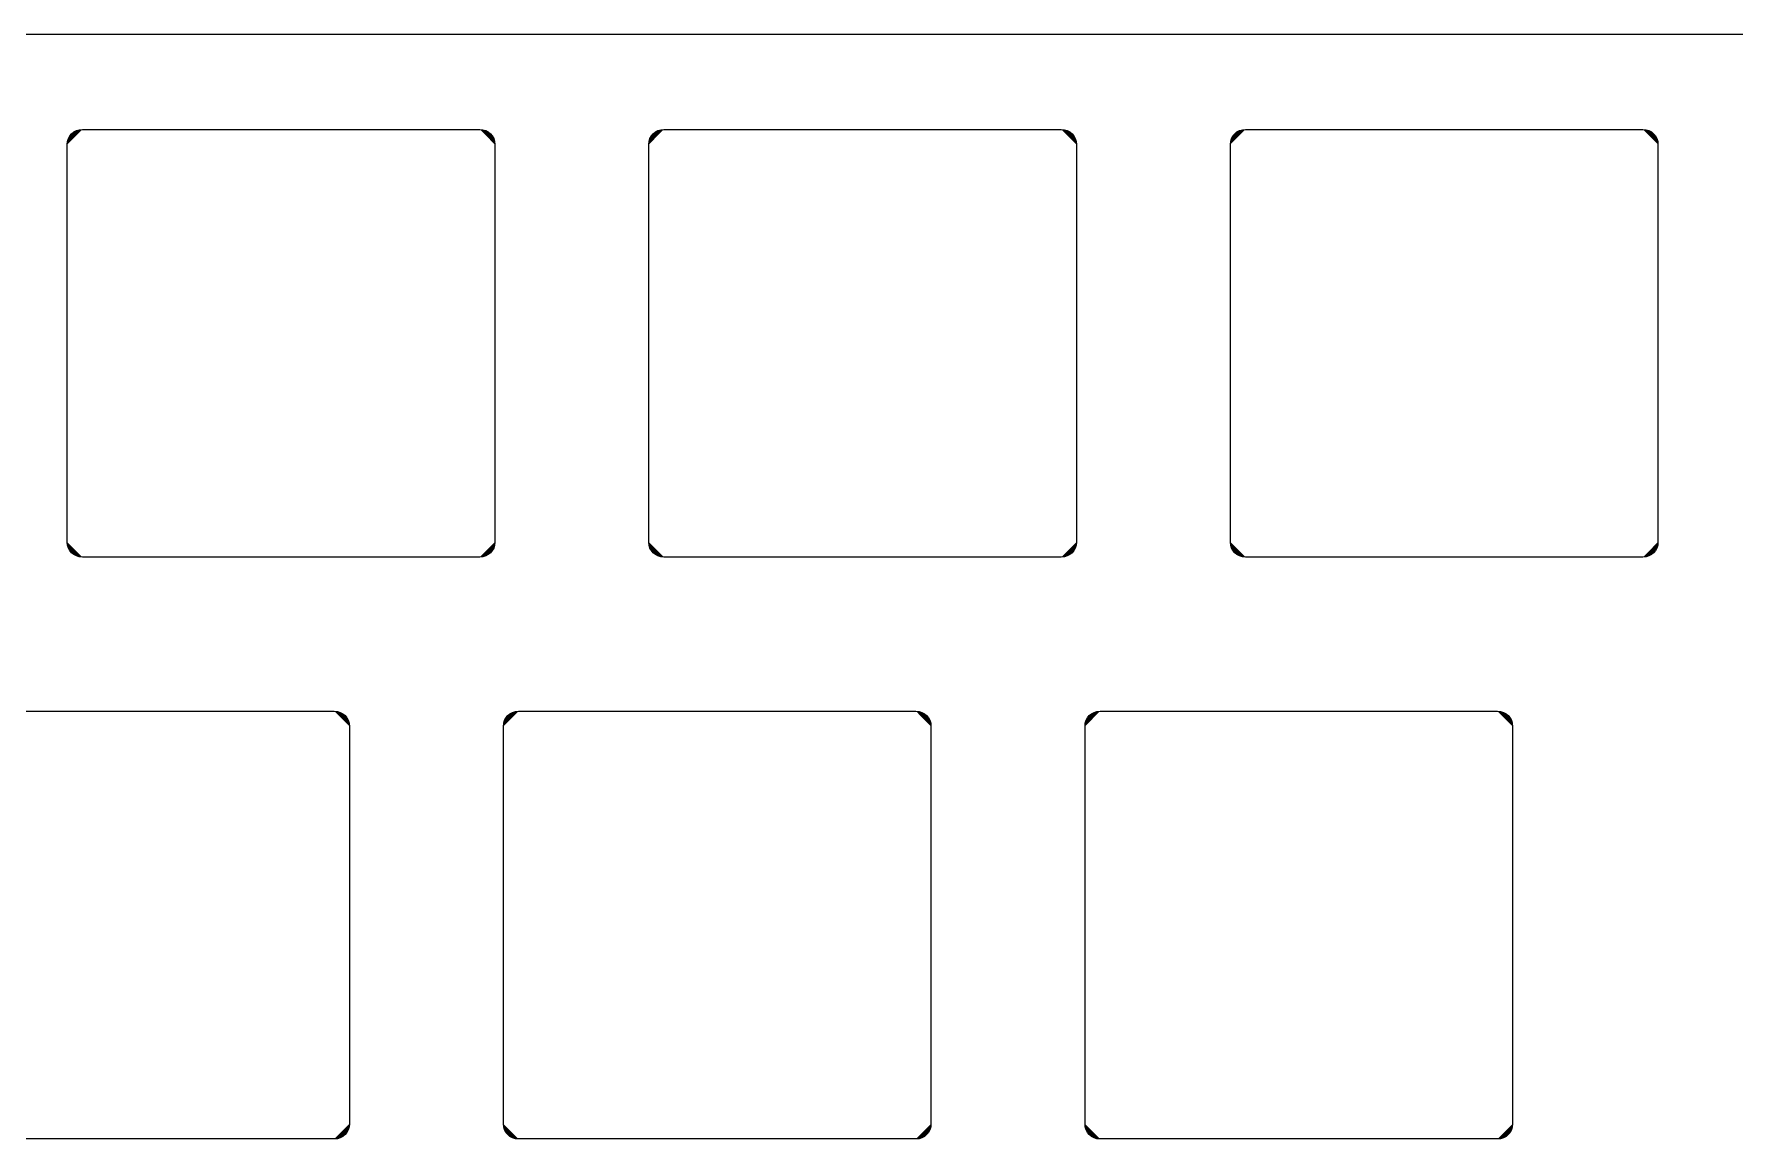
# Model space of a CAD drawing. Extents: x 323 to 1162, y 247 to 324.
# Drawn here: x 372.6 to 428.3, y 288 to 324.2 of the extents above; entities that cross this region are included whole.
import ezdxf

# ---------------------------------------------------------------- set-up
doc = ezdxf.new("R2010")
doc.units = 0
doc.header["$MEASUREMENT"] = 0
doc.layers.add('Layer 1', color=7, linetype='Continuous', lineweight=0)

# ---------------------------------------------------------------- blocks, each defined once
blk = doc.blocks.new('Block_1')
at = {"layer": 'Layer 1', "true_color": 0x2f2d31, "transparency": 33554687}
h = blk.add_hatch(color=250, dxfattribs=at)
h.dxf.hatch_style = 2
edge = h.paths.add_edge_path()
edge.add_spline(control_points=[(326.101, 324.172), (326.101, 324.172), (530.529, 324.172), (530.529, 324.172)], knot_values=[0, 0, 0, 0, 1, 1, 1, 1], degree=3, periodic=0)
edge.add_line((530.529, 324.172), (326.101, 324.172))
h = blk.add_hatch(color=250, dxfattribs=at)
h.dxf.hatch_style = 2
edge = h.paths.add_edge_path()
edge.add_spline(control_points=[(373.708, 320.556), (373.708, 320.839), (373.919, 321.051), (374.202, 321.051)], knot_values=[0, 0, 0, 0, 1, 1, 1, 1], degree=3, periodic=0)
edge.add_line((374.202, 321.051), (373.708, 320.556))
h = blk.add_hatch(color=250, dxfattribs=at)
h.dxf.hatch_style = 2
edge = h.paths.add_edge_path()
edge.add_spline(control_points=[(374.202, 321.051), (374.202, 321.051), (387.214, 321.051), (387.214, 321.051)], knot_values=[0, 0, 0, 0, 1, 1, 1, 1], degree=3, periodic=0)
edge.add_line((387.214, 321.051), (374.202, 321.051))
h = blk.add_hatch(color=250, dxfattribs=at)
h.dxf.hatch_style = 2
edge = h.paths.add_edge_path()
edge.add_spline(control_points=[(387.214, 321.051), (387.496, 321.051), (387.708, 320.839), (387.708, 320.556)], knot_values=[0, 0, 0, 0, 1, 1, 1, 1], degree=3, periodic=0)
edge.add_line((387.708, 320.556), (387.214, 321.051))
h = blk.add_hatch(color=250, dxfattribs=at)
h.dxf.hatch_style = 2
edge = h.paths.add_edge_path()
edge.add_spline(control_points=[(392.751, 320.556), (392.751, 320.839), (392.962, 321.051), (393.244, 321.051)], knot_values=[0, 0, 0, 0, 1, 1, 1, 1], degree=3, periodic=0)
edge.add_line((393.244, 321.051), (392.751, 320.556))
h = blk.add_hatch(color=250, dxfattribs=at)
h.dxf.hatch_style = 2
edge = h.paths.add_edge_path()
edge.add_spline(control_points=[(393.244, 321.051), (393.244, 321.051), (406.257, 321.051), (406.257, 321.051)], knot_values=[0, 0, 0, 0, 1, 1, 1, 1], degree=3, periodic=0)
edge.add_line((406.257, 321.051), (393.244, 321.051))
h = blk.add_hatch(color=250, dxfattribs=at)
h.dxf.hatch_style = 2
edge = h.paths.add_edge_path()
edge.add_spline(control_points=[(406.257, 321.051), (406.539, 321.051), (406.751, 320.839), (406.751, 320.556)], knot_values=[0, 0, 0, 0, 1, 1, 1, 1], degree=3, periodic=0)
edge.add_line((406.751, 320.556), (406.257, 321.051))
h = blk.add_hatch(color=250, dxfattribs=at)
h.dxf.hatch_style = 2
edge = h.paths.add_edge_path()
edge.add_spline(control_points=[(411.793, 320.556), (411.793, 320.839), (412.005, 321.051), (412.287, 321.051)], knot_values=[0, 0, 0, 0, 1, 1, 1, 1], degree=3, periodic=0)
edge.add_line((412.287, 321.051), (411.793, 320.556))
h = blk.add_hatch(color=250, dxfattribs=at)
h.dxf.hatch_style = 2
edge = h.paths.add_edge_path()
edge.add_spline(control_points=[(412.287, 321.051), (412.287, 321.051), (425.3, 321.051), (425.3, 321.051)], knot_values=[0, 0, 0, 0, 1, 1, 1, 1], degree=3, periodic=0)
edge.add_line((425.3, 321.051), (412.287, 321.051))
h = blk.add_hatch(color=250, dxfattribs=at)
h.dxf.hatch_style = 2
edge = h.paths.add_edge_path()
edge.add_spline(control_points=[(425.3, 321.051), (425.582, 321.051), (425.793, 320.839), (425.793, 320.556)], knot_values=[0, 0, 0, 0, 1, 1, 1, 1], degree=3, periodic=0)
edge.add_line((425.793, 320.556), (425.3, 321.051))
h = blk.add_hatch(color=250, dxfattribs=at)
h.dxf.hatch_style = 2
edge = h.paths.add_edge_path()
edge.add_spline(control_points=[(373.708, 307.546), (373.708, 307.546), (373.708, 320.556), (373.708, 320.556)], knot_values=[0, 0, 0, 0, 1, 1, 1, 1], degree=3, periodic=0)
edge.add_line((373.708, 320.556), (373.708, 307.546))
h = blk.add_hatch(color=250, dxfattribs=at)
h.dxf.hatch_style = 2
edge = h.paths.add_edge_path()
edge.add_spline(control_points=[(387.708, 320.556), (387.708, 320.556), (387.708, 307.546), (387.708, 307.546)], knot_values=[0, 0, 0, 0, 1, 1, 1, 1], degree=3, periodic=0)
edge.add_line((387.708, 307.546), (387.708, 320.556))
h = blk.add_hatch(color=250, dxfattribs=at)
h.dxf.hatch_style = 2
edge = h.paths.add_edge_path()
edge.add_spline(control_points=[(392.751, 307.546), (392.751, 307.546), (392.751, 320.556), (392.751, 320.556)], knot_values=[0, 0, 0, 0, 1, 1, 1, 1], degree=3, periodic=0)
edge.add_line((392.751, 320.556), (392.751, 307.546))
h = blk.add_hatch(color=250, dxfattribs=at)
h.dxf.hatch_style = 2
edge = h.paths.add_edge_path()
edge.add_spline(control_points=[(406.751, 320.556), (406.751, 320.556), (406.751, 307.546), (406.751, 307.546)], knot_values=[0, 0, 0, 0, 1, 1, 1, 1], degree=3, periodic=0)
edge.add_line((406.751, 307.546), (406.751, 320.556))
h = blk.add_hatch(color=250, dxfattribs=at)
h.dxf.hatch_style = 2
edge = h.paths.add_edge_path()
edge.add_spline(control_points=[(411.793, 307.546), (411.793, 307.546), (411.793, 320.556), (411.793, 320.556)], knot_values=[0, 0, 0, 0, 1, 1, 1, 1], degree=3, periodic=0)
edge.add_line((411.793, 320.556), (411.793, 307.546))
h = blk.add_hatch(color=250, dxfattribs=at)
h.dxf.hatch_style = 2
edge = h.paths.add_edge_path()
edge.add_spline(control_points=[(425.793, 320.556), (425.793, 320.556), (425.793, 307.546), (425.793, 307.546)], knot_values=[0, 0, 0, 0, 1, 1, 1, 1], degree=3, periodic=0)
edge.add_line((425.793, 307.546), (425.793, 320.556))
h = blk.add_hatch(color=250, dxfattribs=at)
h.dxf.hatch_style = 2
edge = h.paths.add_edge_path()
edge.add_spline(control_points=[(374.202, 307.051), (373.919, 307.051), (373.708, 307.263), (373.708, 307.546)], knot_values=[0, 0, 0, 0, 1, 1, 1, 1], degree=3, periodic=0)
edge.add_line((373.708, 307.546), (374.202, 307.051))
h = blk.add_hatch(color=250, dxfattribs=at)
h.dxf.hatch_style = 2
edge = h.paths.add_edge_path()
edge.add_spline(control_points=[(387.708, 307.546), (387.708, 307.263), (387.496, 307.051), (387.214, 307.051)], knot_values=[0, 0, 0, 0, 1, 1, 1, 1], degree=3, periodic=0)
edge.add_line((387.214, 307.051), (387.708, 307.546))
h = blk.add_hatch(color=250, dxfattribs=at)
h.dxf.hatch_style = 2
edge = h.paths.add_edge_path()
edge.add_spline(control_points=[(393.244, 307.051), (392.962, 307.051), (392.751, 307.263), (392.751, 307.546)], knot_values=[0, 0, 0, 0, 1, 1, 1, 1], degree=3, periodic=0)
edge.add_line((392.751, 307.546), (393.244, 307.051))
h = blk.add_hatch(color=250, dxfattribs=at)
h.dxf.hatch_style = 2
edge = h.paths.add_edge_path()
edge.add_spline(control_points=[(406.751, 307.546), (406.751, 307.263), (406.539, 307.051), (406.257, 307.051)], knot_values=[0, 0, 0, 0, 1, 1, 1, 1], degree=3, periodic=0)
edge.add_line((406.257, 307.051), (406.751, 307.546))
h = blk.add_hatch(color=250, dxfattribs=at)
h.dxf.hatch_style = 2
edge = h.paths.add_edge_path()
edge.add_spline(control_points=[(412.287, 307.051), (412.005, 307.051), (411.793, 307.263), (411.793, 307.546)], knot_values=[0, 0, 0, 0, 1, 1, 1, 1], degree=3, periodic=0)
edge.add_line((411.793, 307.546), (412.287, 307.051))
h = blk.add_hatch(color=250, dxfattribs=at)
h.dxf.hatch_style = 2
edge = h.paths.add_edge_path()
edge.add_spline(control_points=[(425.793, 307.546), (425.793, 307.263), (425.582, 307.051), (425.3, 307.051)], knot_values=[0, 0, 0, 0, 1, 1, 1, 1], degree=3, periodic=0)
edge.add_line((425.3, 307.051), (425.793, 307.546))
h = blk.add_hatch(color=250, dxfattribs=at)
h.dxf.hatch_style = 2
edge = h.paths.add_edge_path()
edge.add_spline(control_points=[(387.214, 307.051), (387.214, 307.051), (374.202, 307.051), (374.202, 307.051)], knot_values=[0, 0, 0, 0, 1, 1, 1, 1], degree=3, periodic=0)
edge.add_line((374.202, 307.051), (387.214, 307.051))
h = blk.add_hatch(color=250, dxfattribs=at)
h.dxf.hatch_style = 2
edge = h.paths.add_edge_path()
edge.add_spline(control_points=[(406.257, 307.051), (406.257, 307.051), (393.244, 307.051), (393.244, 307.051)], knot_values=[0, 0, 0, 0, 1, 1, 1, 1], degree=3, periodic=0)
edge.add_line((393.244, 307.051), (406.257, 307.051))
h = blk.add_hatch(color=250, dxfattribs=at)
h.dxf.hatch_style = 2
edge = h.paths.add_edge_path()
edge.add_spline(control_points=[(425.3, 307.051), (425.3, 307.051), (412.287, 307.051), (412.287, 307.051)], knot_values=[0, 0, 0, 0, 1, 1, 1, 1], degree=3, periodic=0)
edge.add_line((412.287, 307.051), (425.3, 307.051))
h = blk.add_hatch(color=250, dxfattribs=at)
h.dxf.hatch_style = 2
edge = h.paths.add_edge_path()
edge.add_spline(control_points=[(369.439, 302.008), (369.439, 302.008), (382.452, 302.008), (382.452, 302.008)], knot_values=[0, 0, 0, 0, 1, 1, 1, 1], degree=3, periodic=0)
edge.add_line((382.452, 302.008), (369.439, 302.008))
h = blk.add_hatch(color=250, dxfattribs=at)
h.dxf.hatch_style = 2
edge = h.paths.add_edge_path()
edge.add_spline(control_points=[(382.452, 302.008), (382.734, 302.008), (382.946, 301.796), (382.946, 301.513)], knot_values=[0, 0, 0, 0, 1, 1, 1, 1], degree=3, periodic=0)
edge.add_line((382.946, 301.513), (382.452, 302.008))
h = blk.add_hatch(color=250, dxfattribs=at)
h.dxf.hatch_style = 2
edge = h.paths.add_edge_path()
edge.add_spline(control_points=[(387.989, 301.513), (387.989, 301.796), (388.2, 302.008), (388.482, 302.008)], knot_values=[0, 0, 0, 0, 1, 1, 1, 1], degree=3, periodic=0)
edge.add_line((388.482, 302.008), (387.989, 301.513))
h = blk.add_hatch(color=250, dxfattribs=at)
h.dxf.hatch_style = 2
edge = h.paths.add_edge_path()
edge.add_spline(control_points=[(388.482, 302.008), (388.482, 302.008), (401.495, 302.008), (401.495, 302.008)], knot_values=[0, 0, 0, 0, 1, 1, 1, 1], degree=3, periodic=0)
edge.add_line((401.495, 302.008), (388.482, 302.008))
h = blk.add_hatch(color=250, dxfattribs=at)
h.dxf.hatch_style = 2
edge = h.paths.add_edge_path()
edge.add_spline(control_points=[(401.495, 302.008), (401.777, 302.008), (401.989, 301.796), (401.989, 301.513)], knot_values=[0, 0, 0, 0, 1, 1, 1, 1], degree=3, periodic=0)
edge.add_line((401.989, 301.513), (401.495, 302.008))
h = blk.add_hatch(color=250, dxfattribs=at)
h.dxf.hatch_style = 2
edge = h.paths.add_edge_path()
edge.add_spline(control_points=[(407.033, 301.513), (407.033, 301.796), (407.244, 302.008), (407.526, 302.008)], knot_values=[0, 0, 0, 0, 1, 1, 1, 1], degree=3, periodic=0)
edge.add_line((407.526, 302.008), (407.033, 301.513))
h = blk.add_hatch(color=250, dxfattribs=at)
h.dxf.hatch_style = 2
edge = h.paths.add_edge_path()
edge.add_spline(control_points=[(407.526, 302.008), (407.526, 302.008), (420.539, 302.008), (420.539, 302.008)], knot_values=[0, 0, 0, 0, 1, 1, 1, 1], degree=3, periodic=0)
edge.add_line((420.539, 302.008), (407.526, 302.008))
h = blk.add_hatch(color=250, dxfattribs=at)
h.dxf.hatch_style = 2
edge = h.paths.add_edge_path()
edge.add_spline(control_points=[(420.539, 302.008), (420.821, 302.008), (421.033, 301.796), (421.033, 301.513)], knot_values=[0, 0, 0, 0, 1, 1, 1, 1], degree=3, periodic=0)
edge.add_line((421.033, 301.513), (420.539, 302.008))
h = blk.add_hatch(color=250, dxfattribs=at)
h.dxf.hatch_style = 2
edge = h.paths.add_edge_path()
edge.add_spline(control_points=[(382.946, 301.513), (382.946, 301.513), (382.946, 288.503), (382.946, 288.503)], knot_values=[0, 0, 0, 0, 1, 1, 1, 1], degree=3, periodic=0)
edge.add_line((382.946, 288.503), (382.946, 301.513))
h = blk.add_hatch(color=250, dxfattribs=at)
h.dxf.hatch_style = 2
edge = h.paths.add_edge_path()
edge.add_spline(control_points=[(387.989, 288.503), (387.989, 288.503), (387.989, 301.513), (387.989, 301.513)], knot_values=[0, 0, 0, 0, 1, 1, 1, 1], degree=3, periodic=0)
edge.add_line((387.989, 301.513), (387.989, 288.503))
h = blk.add_hatch(color=250, dxfattribs=at)
h.dxf.hatch_style = 2
edge = h.paths.add_edge_path()
edge.add_spline(control_points=[(401.989, 301.513), (401.989, 301.513), (401.989, 288.503), (401.989, 288.503)], knot_values=[0, 0, 0, 0, 1, 1, 1, 1], degree=3, periodic=0)
edge.add_line((401.989, 288.503), (401.989, 301.513))
h = blk.add_hatch(color=250, dxfattribs=at)
h.dxf.hatch_style = 2
edge = h.paths.add_edge_path()
edge.add_spline(control_points=[(407.033, 288.503), (407.033, 288.503), (407.033, 301.513), (407.033, 301.513)], knot_values=[0, 0, 0, 0, 1, 1, 1, 1], degree=3, periodic=0)
edge.add_line((407.033, 301.513), (407.033, 288.503))
h = blk.add_hatch(color=250, dxfattribs=at)
h.dxf.hatch_style = 2
edge = h.paths.add_edge_path()
edge.add_spline(control_points=[(421.033, 301.513), (421.033, 301.513), (421.033, 288.503), (421.033, 288.503)], knot_values=[0, 0, 0, 0, 1, 1, 1, 1], degree=3, periodic=0)
edge.add_line((421.033, 288.503), (421.033, 301.513))
h = blk.add_hatch(color=250, dxfattribs=at)
h.dxf.hatch_style = 2
edge = h.paths.add_edge_path()
edge.add_spline(control_points=[(382.946, 288.503), (382.946, 288.22), (382.734, 288.008), (382.452, 288.008)], knot_values=[0, 0, 0, 0, 1, 1, 1, 1], degree=3, periodic=0)
edge.add_line((382.452, 288.008), (382.946, 288.503))
h = blk.add_hatch(color=250, dxfattribs=at)
h.dxf.hatch_style = 2
edge = h.paths.add_edge_path()
edge.add_spline(control_points=[(388.482, 288.008), (388.2, 288.008), (387.989, 288.22), (387.989, 288.503)], knot_values=[0, 0, 0, 0, 1, 1, 1, 1], degree=3, periodic=0)
edge.add_line((387.989, 288.503), (388.482, 288.008))
h = blk.add_hatch(color=250, dxfattribs=at)
h.dxf.hatch_style = 2
edge = h.paths.add_edge_path()
edge.add_spline(control_points=[(401.989, 288.503), (401.989, 288.22), (401.777, 288.008), (401.495, 288.008)], knot_values=[0, 0, 0, 0, 1, 1, 1, 1], degree=3, periodic=0)
edge.add_line((401.495, 288.008), (401.989, 288.503))
h = blk.add_hatch(color=250, dxfattribs=at)
h.dxf.hatch_style = 2
edge = h.paths.add_edge_path()
edge.add_spline(control_points=[(407.526, 288.008), (407.244, 288.008), (407.033, 288.22), (407.033, 288.503)], knot_values=[0, 0, 0, 0, 1, 1, 1, 1], degree=3, periodic=0)
edge.add_line((407.033, 288.503), (407.526, 288.008))
h = blk.add_hatch(color=250, dxfattribs=at)
h.dxf.hatch_style = 2
edge = h.paths.add_edge_path()
edge.add_spline(control_points=[(421.033, 288.503), (421.033, 288.22), (420.821, 288.008), (420.539, 288.008)], knot_values=[0, 0, 0, 0, 1, 1, 1, 1], degree=3, periodic=0)
edge.add_line((420.539, 288.008), (421.033, 288.503))
h = blk.add_hatch(color=250, dxfattribs=at)
h.dxf.hatch_style = 2
edge = h.paths.add_edge_path()
edge.add_spline(control_points=[(382.452, 288.008), (382.452, 288.008), (369.439, 288.008), (369.439, 288.008)], knot_values=[0, 0, 0, 0, 1, 1, 1, 1], degree=3, periodic=0)
edge.add_line((369.439, 288.008), (382.452, 288.008))
h = blk.add_hatch(color=250, dxfattribs=at)
h.dxf.hatch_style = 2
edge = h.paths.add_edge_path()
edge.add_spline(control_points=[(401.495, 288.008), (401.495, 288.008), (388.482, 288.008), (388.482, 288.008)], knot_values=[0, 0, 0, 0, 1, 1, 1, 1], degree=3, periodic=0)
edge.add_line((388.482, 288.008), (401.495, 288.008))
h = blk.add_hatch(color=250, dxfattribs=at)
h.dxf.hatch_style = 2
edge = h.paths.add_edge_path()
edge.add_spline(control_points=[(420.539, 288.008), (420.539, 288.008), (407.526, 288.008), (407.526, 288.008)], knot_values=[0, 0, 0, 0, 1, 1, 1, 1], degree=3, periodic=0)
edge.add_line((407.526, 288.008), (420.539, 288.008))
at = {"layer": 'Layer 1', "color": 250, "lineweight": 20, "true_color": 0x2f2d31}
for points in [[(326.101, 324.172), (326.101, 324.172), (530.529, 324.172), (530.529, 324.172)], [(373.708, 320.556), (373.708, 320.839), (373.919, 321.051), (374.202, 321.051)], [(374.202, 321.051), (374.202, 321.051), (387.214, 321.051), (387.214, 321.051)], [(387.214, 321.051), (387.496, 321.051), (387.708, 320.839), (387.708, 320.556)], [(392.751, 320.556), (392.751, 320.839), (392.962, 321.051), (393.244, 321.051)], [(393.244, 321.051), (393.244, 321.051), (406.257, 321.051), (406.257, 321.051)], [(406.257, 321.051), (406.539, 321.051), (406.751, 320.839), (406.751, 320.556)], [(411.793, 320.556), (411.793, 320.839), (412.005, 321.051), (412.287, 321.051)], [(412.287, 321.051), (412.287, 321.051), (425.3, 321.051), (425.3, 321.051)], [(425.3, 321.051), (425.582, 321.051), (425.793, 320.839), (425.793, 320.556)], [(373.708, 307.546), (373.708, 307.546), (373.708, 320.556), (373.708, 320.556)], [(387.708, 320.556), (387.708, 320.556), (387.708, 307.546), (387.708, 307.546)], [(392.751, 307.546), (392.751, 307.546), (392.751, 320.556), (392.751, 320.556)], [(406.751, 320.556), (406.751, 320.556), (406.751, 307.546), (406.751, 307.546)], [(411.793, 307.546), (411.793, 307.546), (411.793, 320.556), (411.793, 320.556)], [(425.793, 320.556), (425.793, 320.556), (425.793, 307.546), (425.793, 307.546)], [(374.202, 307.051), (373.919, 307.051), (373.708, 307.263), (373.708, 307.546)], [(387.708, 307.546), (387.708, 307.263), (387.496, 307.051), (387.214, 307.051)], [(393.244, 307.051), (392.962, 307.051), (392.751, 307.263), (392.751, 307.546)], [(406.751, 307.546), (406.751, 307.263), (406.539, 307.051), (406.257, 307.051)], [(412.287, 307.051), (412.005, 307.051), (411.793, 307.263), (411.793, 307.546)], [(425.793, 307.546), (425.793, 307.263), (425.582, 307.051), (425.3, 307.051)], [(387.214, 307.051), (387.214, 307.051), (374.202, 307.051), (374.202, 307.051)], [(406.257, 307.051), (406.257, 307.051), (393.244, 307.051), (393.244, 307.051)], [(425.3, 307.051), (425.3, 307.051), (412.287, 307.051), (412.287, 307.051)], [(369.439, 302.008), (369.439, 302.008), (382.452, 302.008), (382.452, 302.008)], [(382.452, 302.008), (382.734, 302.008), (382.946, 301.796), (382.946, 301.513)], [(387.989, 301.513), (387.989, 301.796), (388.2, 302.008), (388.482, 302.008)], [(388.482, 302.008), (388.482, 302.008), (401.495, 302.008), (401.495, 302.008)], [(401.495, 302.008), (401.777, 302.008), (401.989, 301.796), (401.989, 301.513)], [(407.033, 301.513), (407.033, 301.796), (407.244, 302.008), (407.526, 302.008)], [(407.526, 302.008), (407.526, 302.008), (420.539, 302.008), (420.539, 302.008)], [(420.539, 302.008), (420.821, 302.008), (421.033, 301.796), (421.033, 301.513)], [(382.946, 301.513), (382.946, 301.513), (382.946, 288.503), (382.946, 288.503)], [(387.989, 288.503), (387.989, 288.503), (387.989, 301.513), (387.989, 301.513)], [(401.989, 301.513), (401.989, 301.513), (401.989, 288.503), (401.989, 288.503)], [(407.033, 288.503), (407.033, 288.503), (407.033, 301.513), (407.033, 301.513)], [(421.033, 301.513), (421.033, 301.513), (421.033, 288.503), (421.033, 288.503)], [(382.946, 288.503), (382.946, 288.22), (382.734, 288.008), (382.452, 288.008)], [(388.482, 288.008), (388.2, 288.008), (387.989, 288.22), (387.989, 288.503)], [(401.989, 288.503), (401.989, 288.22), (401.777, 288.008), (401.495, 288.008)], [(407.526, 288.008), (407.244, 288.008), (407.033, 288.22), (407.033, 288.503)], [(421.033, 288.503), (421.033, 288.22), (420.821, 288.008), (420.539, 288.008)], [(382.452, 288.008), (382.452, 288.008), (369.439, 288.008), (369.439, 288.008)], [(401.495, 288.008), (401.495, 288.008), (388.482, 288.008), (388.482, 288.008)], [(420.539, 288.008), (420.539, 288.008), (407.526, 288.008), (407.526, 288.008)]]:
    blk.add_open_spline(points, degree=3, dxfattribs=at)

msp = doc.modelspace()

# ---------------------------------------------------------------- block references
at = {"layer": 'Layer 1'}
msp.add_blockref('Block_1', (0, 0), dxfattribs=at)

doc.saveas('drawing.dxf')
